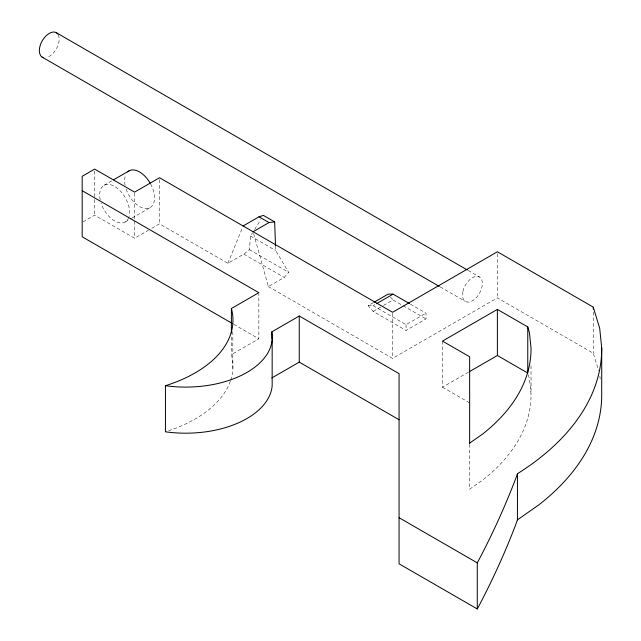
<?xml version="1.0" encoding="UTF-8"?>
<svg xmlns="http://www.w3.org/2000/svg" width="641" height="641" viewBox="0 0 641 641"><rect width="100%" height="100%" fill="white"/><g stroke="black" fill="none" stroke-linecap="round" stroke-linejoin="round"><path stroke-width="0.48" stroke-dasharray="3.21 2.4" d="M151.789 228.3L159.537 223.829L227.908 263.299L243.804 254.132L249.437 249.702L250.503 235.976L252.57 232.691M227.908 263.299L242.378 227.795M254.637 229.398L260.839 219.526M253.644 233.661L268.387 286.599L284.227 277.417L288.626 272.305L275.694 250.527L275.518 245.591M104.034 185.321L111.782 180.85M83.018 221.906L94.66 215.184L134.586 238.236L148.351 230.287M125.211 221.994L131.229 218.517M132.094 218.02L150.162 207.588M230.664 380.297A129.218 74.604 0 0 0 231.393 354.633L258.844 338.785L258.844 293.666M410.416 304.138L426.025 313.145L426.025 318.906L406.057 330.427L373.126 311.414L368.134 305.653L373.126 302.768M368.134 305.653L373.126 305.653L374.785 304.691M373.126 311.414L382.637 305.925M383.502 305.42L393.013 299.932L402.324 305.284M373.126 305.653L406.057 324.666L426.025 313.145M268.387 286.599L392.588 358.375L497.384 297.873L593.262 353.223L598.63 370.634M442.49 341.092L442.49 387.188L469.076 371.836M403.173 305.765L426.025 318.906M468.218 270.494L479.492 277.008M440.231 286.936L465.374 301.454M250.503 235.976L275.694 250.527M249.437 249.702L288.626 272.305M243.804 254.132L284.227 277.417M442.49 387.188L469.645 402.869M233.733 324.29L258.844 338.785M390.553 297.031L393.013 299.932M58.235 34.91C60.446 39.47 58.483 44.782 56.312 48.988A14.118 8.149 -60 0 1 46.673 57.538M528.256 374.713L529.466 378.911L531.028 394.231A248.804 143.648 0 0 1 482.344 480.341L469.645 489.227L469.645 443.564M599.888 376.211L600.176 379.015M593.262 312.031L593.262 353.223M531.028 365.787L531.028 394.231M497.384 253.732L497.384 297.873M406.057 324.666L406.057 330.427M392.588 313.257L392.588 358.375M232.819 331.613L232.819 369.873M231.393 336.974L231.393 354.633M159.537 179.688L159.537 223.829M134.586 193.117L134.586 238.236M94.66 171.043L94.66 198.51M94.66 199.487L94.66 215.184M230.343 381.235A129.218 74.604 0 0 1 165.442 431.802M128.801 217.395A21.169 12.227 60 0 1 115.444 221.393A21.169 12.227 60 0 1 101.054 203.133M100.164 199.784A21.169 12.227 60 0 1 114.619 186.371A21.169 12.227 60 0 1 129.081 216.482M150.611 183.943A21.169 12.227 60 0 1 147.895 208.429A21.169 12.227 60 0 1 126.005 188.726M125.115 185.377A21.169 12.227 60 0 1 125.74 174.648M462.794 291.863L462.794 297.728L463.788 299.98A14.118 8.149 -60 0 0 479.492 293.306C481.824 288.875 483.739 283.186 481.079 278.474A14.118 8.149 -60 0 0 463.788 288.458L462.794 291.863"/><path stroke-width="0.96" d="M272.161 339.826L272.161 385.922A86.591 49.99 0 0 1 165.442 431.802L165.442 385.706A86.591 49.99 0 0 0 271.816 331.87L299.267 316.021L399.071 373.647L399.071 563.808L477.265 608.95L478.619 606.49A1888.298 1090.197 0 0 0 515.308 525.764L517.431 519.883L517.463 473.699A319.474 184.448 0 0 0 601.699 347.919L599.696 328.24L593.262 307.127L497.384 251.777L392.588 312.279L159.537 177.725L134.586 192.132L94.66 169.088L82.184 176.291L82.184 236.793L232.002 323.288M517.463 473.699L515.308 479.668A1888.298 1090.197 0 0 1 478.619 560.394L477.265 562.854L477.265 608.95M517.431 519.883L539.193 504.587A319.482 184.448 0 0 0 601.707 394.015L601.707 347.919M469.645 443.131L482.344 434.245A248.804 143.648 0 0 0 531.028 348.135L529.466 332.807L527.767 326.942L497.384 309.395L442.49 341.092L469.645 356.773L469.645 443.564M113.497 179.857L128.985 170.915M243.123 225.977L259.004 216.802L263.419 215.416L274.652 221.898L275.518 245.591M253.107 231.738L268.988 222.563L274.652 221.898M165.442 385.706A129.218 74.604 0 0 0 231.393 308.529L258.844 292.689L82.184 190.689M373.951 302.288L388.093 294.131L393.085 294.131L409.551 303.634M376.451 303.73L393.085 294.131M271.816 377.966L299.267 362.125L399.071 419.743M469.933 371.339L497.384 355.499L527.767 373.038L527.767 326.942M56.312 32.691L467.353 269.997M42.202 57.137L439.357 286.431M259.004 216.802L268.988 222.563M399.071 517.704L477.265 562.854M593.262 307.127L593.262 309.09M497.384 309.395L497.384 355.499M299.267 316.021L299.267 362.125M271.816 331.87L271.816 338.736M231.393 308.529L231.393 333.056M127.695 171.868A21.169 12.227 60 0 1 150.162 183.142M57.898 34.157A14.118 8.149 -60 0 0 40.615 44.141C39.317 47.803 38.548 52.129 40.615 55.663A14.118 8.149 -60 0 0 43.532 57.658"/></g></svg>
